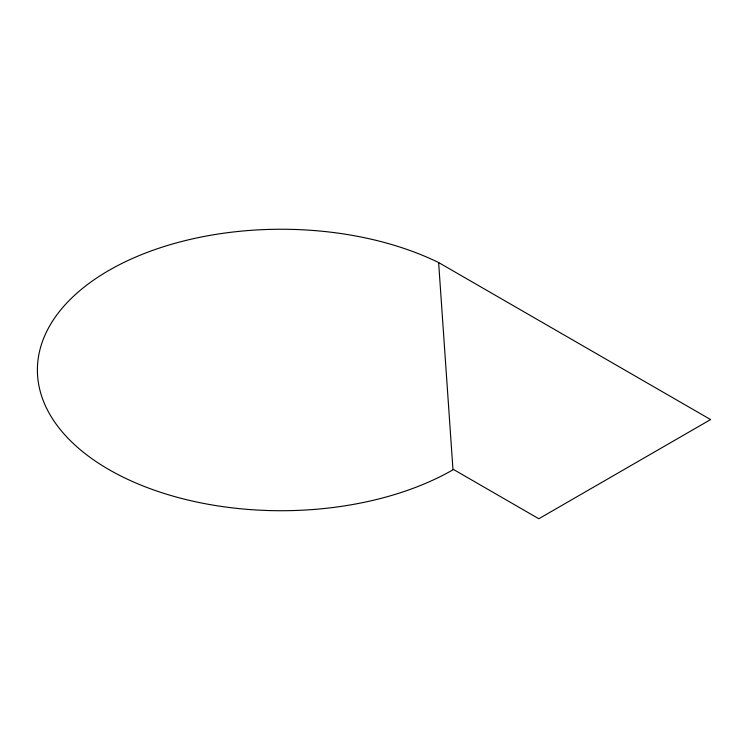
<?xml version="1.0" encoding="UTF-8"?>
<svg xmlns="http://www.w3.org/2000/svg" width="748" height="748" viewBox="0 0 748 748"><rect width="100%" height="100%" fill="white"/><g stroke="black" fill="none" stroke-linecap="round" stroke-linejoin="round"><path stroke-width="1.12" d="M438.627 262.548L710.6 419.572L538.822 518.747L452.942 469.155L438.627 262.548A243.764 140.736 0 0 0 99.512 276.134A243.764 140.736 0 0 0 113.64 472.222A243.764 140.736 0 0 0 453.531 469.501"/></g></svg>
